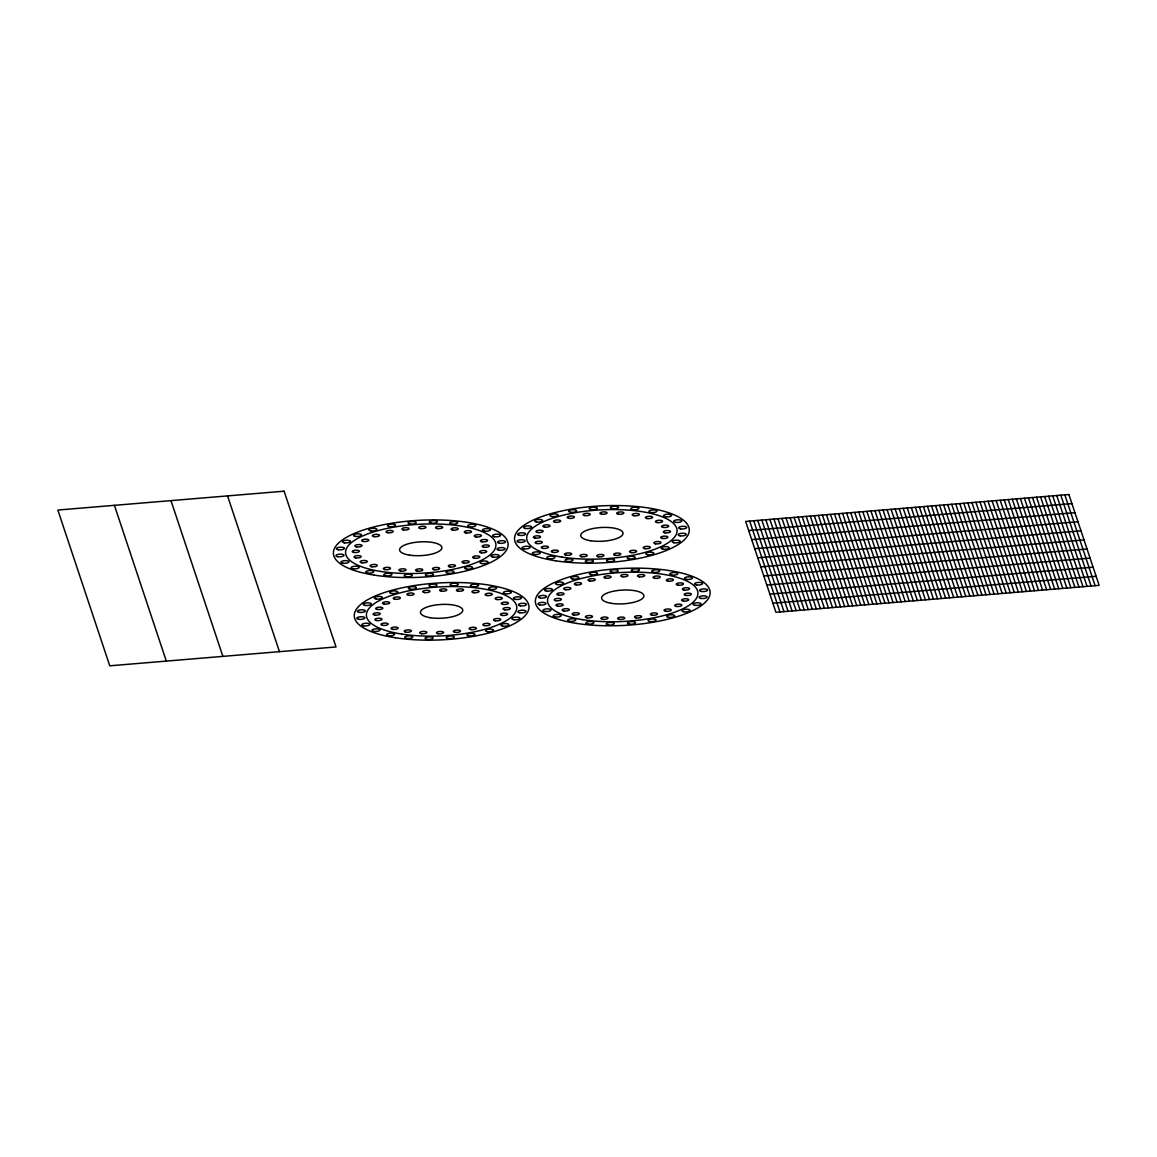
<?xml version="1.0" encoding="UTF-8"?>
<svg xmlns="http://www.w3.org/2000/svg" width="1157" height="1157" viewBox="0 0 1157 1157"><rect width="100%" height="100%" fill="white"/><g stroke="black" fill="none" stroke-linecap="round" stroke-linejoin="round"><path stroke-width="1.5" d="M748.68 530.542L1071.903 503.599M751.703 539.625L1074.925 512.681M754.726 548.707L1077.962 521.764M757.763 557.79L1080.985 530.846M760.785 566.872L1084.008 539.943M763.808 575.969L1087.045 549.025M766.845 585.052L1090.068 558.108M769.868 594.134L1093.09 567.19M772.89 603.216L1096.127 576.273M1064.83 494.849L1095.115 585.702M1060.795 495.182L1091.065 586.035M1056.76 495.514L1087.03 586.382M1052.711 495.861L1082.995 586.715M1048.676 496.194L1078.946 587.047M1044.626 496.527L1074.911 587.38M1040.591 496.874L1070.861 587.727M1036.556 497.206L1066.826 588.06M1032.507 497.539L1062.791 588.392M1028.472 497.872L1058.742 588.739M1024.437 498.219L1054.707 589.072M1020.387 498.551L1050.672 589.405M1016.352 498.884L1046.622 589.737M1012.303 499.231L1042.587 590.084M1008.268 499.564L1038.552 590.417M1004.233 499.896L1034.503 590.75M1000.183 500.229L1030.468 591.097M996.148 500.576L1026.418 591.429M992.113 500.909L1022.383 591.762M988.064 501.241L1018.348 592.095M984.029 501.588L1014.299 592.442M979.993 501.921L1010.263 592.774M975.944 502.254L1006.228 593.107M971.909 502.586L1002.179 593.44M967.859 502.933L998.144 593.787M963.824 503.266L994.094 594.12M959.789 503.599L990.059 594.452M955.74 503.946L986.024 594.799M951.705 504.278L981.975 595.132M947.67 504.611L977.94 595.465M943.62 504.944L973.905 595.797M939.585 505.291L969.855 596.144M935.55 505.623L965.82 596.477M931.501 505.956L961.785 596.81M927.466 506.303L957.736 597.157M923.416 506.636L953.701 597.489M919.381 506.968L949.651 597.822M915.346 507.301L945.616 598.155M911.297 507.648L941.581 598.502M907.262 507.981L937.532 598.834M903.227 508.313L933.497 599.167M899.177 508.661L929.461 599.514M895.142 508.993L925.412 599.847M891.107 509.326L921.377 600.179M887.057 509.659L917.342 600.512M883.022 510.006L913.292 600.859M878.973 510.338L909.257 601.192M874.938 510.671L905.208 601.524M870.903 511.018L901.173 601.871M866.853 511.351L897.138 602.204M862.818 511.683L893.088 602.537M858.783 512.016L889.053 602.869M854.734 512.363L885.018 603.216M850.699 512.696L880.969 603.549M846.649 513.028L876.934 603.882M842.614 513.375L872.899 604.229M838.579 513.708L868.849 604.561M834.53 514.041L864.814 604.894M830.495 514.373L860.765 605.227M826.46 514.72L856.73 605.574M822.41 515.053L852.695 605.906M818.375 515.386L848.645 606.239M814.34 515.733L844.61 606.586M810.29 516.065L840.575 606.919M806.255 516.398L836.525 607.251M802.206 516.731L832.49 607.584M798.171 517.078L828.441 607.931M794.136 517.41L824.406 608.264M790.086 517.743L820.371 608.596M786.051 518.09L816.321 608.944M782.016 518.423L812.286 609.276M777.967 518.755L808.251 609.609M773.932 519.088L804.202 609.941M769.897 519.435L800.167 610.289M765.847 519.768L796.132 610.621M761.812 520.1L792.082 610.954M757.763 520.433L788.047 611.301M753.728 520.78L783.998 611.634M749.693 521.113L779.963 611.966M227.539 495.905L279.444 651.666M170.976 500.619L222.882 656.381M114.413 505.334L166.319 661.095M284.101 491.19L57.85 510.049L109.756 665.81L336.007 646.951L284.101 491.19M1068.88 494.516L745.643 521.445L775.928 612.299L1099.15 585.37L1068.88 494.516M619.342 619.357A3.616 1.186 -3.1 0 0 624.809 618.098A3.616 1.186 -3.1 0 0 619.414 617.317A3.616 1.186 -3.1 0 0 619.342 619.357M602.652 619.328A3.616 1.186 -3.1 0 0 608.032 618.026A3.616 1.186 -3.1 0 0 602.58 617.288A3.616 1.186 -3.1 0 0 602.652 619.328M586.975 617.809A3.616 1.186 -3.1 0 0 592.514 616.58A3.616 1.186 -3.1 0 0 587.206 615.755A3.616 1.186 -3.1 0 0 586.975 617.809M573.843 614.989A3.616 1.186 -3.1 0 0 579.31 613.716A3.616 1.186 -3.1 0 0 573.915 612.935A3.616 1.186 -3.1 0 0 573.843 614.989M563.907 610.997A3.616 1.186 -3.1 0 0 569.302 609.696A3.616 1.186 -3.1 0 0 563.849 608.958A3.616 1.186 -3.1 0 0 563.907 610.997M557.66 606.109A3.616 1.186 -3.1 0 0 563.184 604.88A3.616 1.186 -3.1 0 0 557.876 604.055A3.616 1.186 -3.1 0 0 557.66 606.109M555.924 600.7A3.616 1.186 -3.1 0 0 561.391 599.427A3.616 1.186 -3.1 0 0 555.996 598.646A3.616 1.186 -3.1 0 0 555.924 600.7M558.614 595.103A3.616 1.186 -3.1 0 0 564.009 593.801A3.616 1.186 -3.1 0 0 558.542 593.064A3.616 1.186 -3.1 0 0 558.614 595.103M565.339 589.694A3.616 1.186 -3.1 0 0 570.878 588.465A3.616 1.186 -3.1 0 0 565.571 587.64A3.616 1.186 -3.1 0 0 565.339 589.694M576.07 584.878A3.616 1.186 -3.1 0 0 581.537 583.605A3.616 1.186 -3.1 0 0 576.157 582.824A3.616 1.186 -3.1 0 0 576.07 584.878M589.853 580.959A3.616 1.186 -3.1 0 0 595.248 579.657A3.616 1.186 -3.1 0 0 589.781 578.919A3.616 1.186 -3.1 0 0 589.853 580.959M605.545 578.167A3.616 1.186 -3.1 0 0 611.084 576.938A3.616 1.186 -3.1 0 0 605.776 576.114A3.616 1.186 -3.1 0 0 605.545 578.167M622.495 576.779A3.616 1.186 -3.1 0 0 627.962 575.506A3.616 1.186 -3.1 0 0 622.567 574.725A3.616 1.186 -3.1 0 0 622.495 576.779M639.329 576.837A3.616 1.186 -3.1 0 0 644.724 575.521A3.616 1.186 -3.1 0 0 639.271 574.783A3.616 1.186 -3.1 0 0 639.329 576.837M654.703 578.298A3.616 1.186 -3.1 0 0 660.242 577.083A3.616 1.186 -3.1 0 0 654.934 576.244A3.616 1.186 -3.1 0 0 654.703 578.298M667.994 581.147A3.616 1.186 -3.1 0 0 673.446 579.888A3.616 1.186 -3.1 0 0 668.066 579.107A3.616 1.186 -3.1 0 0 667.994 581.147M678.06 585.153A3.616 1.186 -3.1 0 0 683.454 583.851A3.616 1.186 -3.1 0 0 678.002 583.114A3.616 1.186 -3.1 0 0 678.06 585.153M684.033 589.998A3.616 1.186 -3.1 0 0 689.572 588.783A3.616 1.186 -3.1 0 0 684.264 587.944A3.616 1.186 -3.1 0 0 684.033 589.998M685.913 595.436A3.616 1.186 -3.1 0 0 691.38 594.177A3.616 1.186 -3.1 0 0 685.985 593.382A3.616 1.186 -3.1 0 0 685.913 595.436M683.368 601.047A3.616 1.186 -3.1 0 0 688.748 599.745A3.616 1.186 -3.1 0 0 683.295 599.008A3.616 1.186 -3.1 0 0 683.368 601.047M676.339 606.427A3.616 1.186 -3.1 0 0 681.878 605.198A3.616 1.186 -3.1 0 0 676.57 604.373A3.616 1.186 -3.1 0 0 676.339 606.427M665.767 611.258A3.616 1.186 -3.1 0 0 671.219 609.999A3.616 1.186 -3.1 0 0 665.839 609.218A3.616 1.186 -3.1 0 0 665.767 611.258M652.129 615.206A3.616 1.186 -3.1 0 0 657.509 613.904A3.616 1.186 -3.1 0 0 652.056 613.167A3.616 1.186 -3.1 0 0 652.129 615.206M636.148 617.939A3.616 1.186 -3.1 0 0 641.672 616.71A3.616 1.186 -3.1 0 0 636.364 615.886A3.616 1.186 -3.1 0 0 636.148 617.939M611.547 603.347A21.159 6.884 -3.1 0 0 643.885 596.188A21.159 6.884 -3.1 0 0 612.863 591.343A21.159 6.884 -3.1 0 0 611.547 603.347M608.134 625.026A4.064 1.331 -3.1 0 0 614.266 623.594A4.064 1.331 -3.1 0 0 608.22 622.726A4.064 1.331 -3.1 0 0 608.134 625.026M587.857 624.057A4.064 1.331 -3.1 0 0 593.917 622.596A4.064 1.331 -3.1 0 0 587.785 621.772A4.064 1.331 -3.1 0 0 587.857 624.057M569.577 621.309A4.064 1.331 -3.1 0 0 575.796 619.935A4.064 1.331 -3.1 0 0 569.837 618.995A4.064 1.331 -3.1 0 0 569.577 621.309M555.027 617.014A4.064 1.331 -3.1 0 0 561.174 615.596A4.064 1.331 -3.1 0 0 555.114 614.714A4.064 1.331 -3.1 0 0 555.027 617.014M544.961 611.446A4.064 1.331 -3.1 0 0 551.007 609.97A4.064 1.331 -3.1 0 0 544.875 609.146A4.064 1.331 -3.1 0 0 544.961 611.446M539.798 604.923A4.064 1.331 -3.1 0 0 546.017 603.549A4.064 1.331 -3.1 0 0 540.059 602.623A4.064 1.331 -3.1 0 0 539.798 604.923M540.391 597.995A4.064 1.331 -3.1 0 0 546.538 596.564A4.064 1.331 -3.1 0 0 540.478 595.696A4.064 1.331 -3.1 0 0 540.391 597.995M546.466 591.068A4.064 1.331 -3.1 0 0 552.525 589.607A4.064 1.331 -3.1 0 0 546.379 588.783A4.064 1.331 -3.1 0 0 546.466 591.068M557.356 584.603A4.064 1.331 -3.1 0 0 563.575 583.215A4.064 1.331 -3.1 0 0 557.602 582.289A4.064 1.331 -3.1 0 0 557.356 584.603M572.787 579.093A4.064 1.331 -3.1 0 0 578.934 577.676A4.064 1.331 -3.1 0 0 572.874 576.793A4.064 1.331 -3.1 0 0 572.787 579.093M591.502 574.884A4.064 1.331 -3.1 0 0 597.562 573.424A4.064 1.331 -3.1 0 0 591.415 572.585A4.064 1.331 -3.1 0 0 591.502 574.884M611.952 572.238A4.064 1.331 -3.1 0 0 618.171 570.849A4.064 1.331 -3.1 0 0 612.212 569.924A4.064 1.331 -3.1 0 0 611.952 572.238M633.241 571.384A4.064 1.331 -3.1 0 0 639.387 569.967A4.064 1.331 -3.1 0 0 633.327 569.085A4.064 1.331 -3.1 0 0 633.241 571.384M653.691 572.368A4.064 1.331 -3.1 0 0 659.736 570.907A4.064 1.331 -3.1 0 0 653.604 570.068A4.064 1.331 -3.1 0 0 653.691 572.368M671.624 575.072A4.064 1.331 -3.1 0 0 677.843 573.698A4.064 1.331 -3.1 0 0 671.884 572.773A4.064 1.331 -3.1 0 0 671.624 575.072M686.347 579.397A4.064 1.331 -3.1 0 0 692.479 577.965A4.064 1.331 -3.1 0 0 686.434 577.097A4.064 1.331 -3.1 0 0 686.347 579.397M696.586 584.994A4.064 1.331 -3.1 0 0 702.646 583.533A4.064 1.331 -3.1 0 0 696.5 582.694A4.064 1.331 -3.1 0 0 696.586 584.994M701.417 591.458A4.064 1.331 -3.1 0 0 707.636 590.084A4.064 1.331 -3.1 0 0 701.663 589.144A4.064 1.331 -3.1 0 0 701.417 591.458M700.983 598.415A4.064 1.331 -3.1 0 0 707.115 596.998A4.064 1.331 -3.1 0 0 701.07 596.115A4.064 1.331 -3.1 0 0 700.983 598.415M695.082 605.357A4.064 1.331 -3.1 0 0 701.128 603.896A4.064 1.331 -3.1 0 0 694.995 603.072A4.064 1.331 -3.1 0 0 695.082 605.357M683.859 611.778A4.064 1.331 -3.1 0 0 690.078 610.404A4.064 1.331 -3.1 0 0 684.12 609.479A4.064 1.331 -3.1 0 0 683.859 611.778M668.587 617.317A4.064 1.331 -3.1 0 0 674.719 615.9A4.064 1.331 -3.1 0 0 668.674 615.018A4.064 1.331 -3.1 0 0 668.587 617.317M650.046 621.54A4.064 1.331 -3.1 0 0 656.091 620.08A4.064 1.331 -3.1 0 0 649.959 619.255A4.064 1.331 -3.1 0 0 650.046 621.54M629.249 624.144A4.064 1.331 -3.1 0 0 635.468 622.77A4.064 1.331 -3.1 0 0 629.509 621.844A4.064 1.331 -3.1 0 0 629.249 624.144M576.374 623.377A87.484 28.477 -3.1 0 0 710.065 593.772A87.484 28.477 -3.1 0 0 581.841 573.742A87.484 28.477 -3.1 0 0 576.374 623.377M582.853 619.689A75.277 24.499 -3.1 0 0 697.888 594.221A75.277 24.499 -3.1 0 0 587.554 576.981A75.277 24.499 -3.1 0 0 582.853 619.689M598.473 556.763A3.616 1.186 -3.1 0 0 603.94 555.49A3.616 1.186 -3.1 0 0 598.559 554.709A3.616 1.186 -3.1 0 0 598.473 556.763M581.783 556.734A3.616 1.186 -3.1 0 0 587.178 555.418A3.616 1.186 -3.1 0 0 581.711 554.68A3.616 1.186 -3.1 0 0 581.783 556.734M566.12 555.215A3.616 1.186 -3.1 0 0 571.659 553.986A3.616 1.186 -3.1 0 0 566.352 553.162A3.616 1.186 -3.1 0 0 566.12 555.215M552.988 552.381A3.616 1.186 -3.1 0 0 558.441 551.122A3.616 1.186 -3.1 0 0 553.06 550.342A3.616 1.186 -3.1 0 0 552.988 552.381M543.052 548.404A3.616 1.186 -3.1 0 0 548.447 547.102A3.616 1.186 -3.1 0 0 542.98 546.364A3.616 1.186 -3.1 0 0 543.052 548.404M536.79 543.515A3.616 1.186 -3.1 0 0 542.329 542.286A3.616 1.186 -3.1 0 0 537.022 541.462A3.616 1.186 -3.1 0 0 536.79 543.515M535.055 538.106A3.616 1.186 -3.1 0 0 540.521 536.834A3.616 1.186 -3.1 0 0 535.141 536.053A3.616 1.186 -3.1 0 0 535.055 538.106M537.759 532.509A3.616 1.186 -3.1 0 0 543.154 531.208A3.616 1.186 -3.1 0 0 537.687 530.47A3.616 1.186 -3.1 0 0 537.759 532.509M544.484 527.086A3.616 1.186 -3.1 0 0 550.023 525.871A3.616 1.186 -3.1 0 0 544.716 525.032A3.616 1.186 -3.1 0 0 544.484 527.086M555.215 522.27A3.616 1.186 -3.1 0 0 560.682 521.012A3.616 1.186 -3.1 0 0 555.288 520.231A3.616 1.186 -3.1 0 0 555.215 522.27M568.998 518.35A3.616 1.186 -3.1 0 0 574.393 517.049A3.616 1.186 -3.1 0 0 568.926 516.311A3.616 1.186 -3.1 0 0 568.998 518.35M584.69 515.574A3.616 1.186 -3.1 0 0 590.215 514.344A3.616 1.186 -3.1 0 0 584.907 513.52A3.616 1.186 -3.1 0 0 584.69 515.574M601.64 514.171A3.616 1.186 -3.1 0 0 607.092 512.913A3.616 1.186 -3.1 0 0 601.712 512.132A3.616 1.186 -3.1 0 0 601.64 514.171M618.474 514.229A3.616 1.186 -3.1 0 0 623.869 512.927A3.616 1.186 -3.1 0 0 618.402 512.189A3.616 1.186 -3.1 0 0 618.474 514.229M633.848 515.704A3.616 1.186 -3.1 0 0 639.387 514.475A3.616 1.186 -3.1 0 0 634.079 513.65A3.616 1.186 -3.1 0 0 633.848 515.704M647.125 518.553A3.616 1.186 -3.1 0 0 652.591 517.295A3.616 1.186 -3.1 0 0 647.211 516.499A3.616 1.186 -3.1 0 0 647.125 518.553M657.205 522.559A3.616 1.186 -3.1 0 0 662.599 521.257A3.616 1.186 -3.1 0 0 657.133 520.52A3.616 1.186 -3.1 0 0 657.205 522.559M663.178 527.404A3.616 1.186 -3.1 0 0 668.703 526.175A3.616 1.186 -3.1 0 0 663.395 525.35A3.616 1.186 -3.1 0 0 663.178 527.404M665.058 532.842A3.616 1.186 -3.1 0 0 670.51 531.569A3.616 1.186 -3.1 0 0 665.13 530.788A3.616 1.186 -3.1 0 0 665.058 532.842M662.498 538.453A3.616 1.186 -3.1 0 0 667.893 537.152A3.616 1.186 -3.1 0 0 662.426 536.414A3.616 1.186 -3.1 0 0 662.498 538.453M655.484 543.819A3.616 1.186 -3.1 0 0 661.023 542.604A3.616 1.186 -3.1 0 0 655.715 541.765A3.616 1.186 -3.1 0 0 655.484 543.819M644.897 548.664A3.616 1.186 -3.1 0 0 650.364 547.406A3.616 1.186 -3.1 0 0 644.984 546.61A3.616 1.186 -3.1 0 0 644.897 548.664M631.259 552.598A3.616 1.186 -3.1 0 0 636.654 551.296A3.616 1.186 -3.1 0 0 631.187 550.558A3.616 1.186 -3.1 0 0 631.259 552.598M615.278 555.346A3.616 1.186 -3.1 0 0 620.817 554.116A3.616 1.186 -3.1 0 0 615.51 553.292A3.616 1.186 -3.1 0 0 615.278 555.346M590.677 540.753A21.159 6.884 -3.1 0 0 623.016 533.594A21.159 6.884 -3.1 0 0 592.008 528.749A21.159 6.884 -3.1 0 0 590.677 540.753M587.264 562.418A4.064 1.331 -3.1 0 0 593.411 561A4.064 1.331 -3.1 0 0 587.351 560.118A4.064 1.331 -3.1 0 0 587.264 562.418M567.002 561.463A4.064 1.331 -3.1 0 0 573.048 560.002A4.064 1.331 -3.1 0 0 566.916 559.178A4.064 1.331 -3.1 0 0 567.002 561.463M548.722 558.715A4.064 1.331 -3.1 0 0 554.941 557.341A4.064 1.331 -3.1 0 0 548.982 556.401A4.064 1.331 -3.1 0 0 548.722 558.715M534.172 554.42A4.064 1.331 -3.1 0 0 540.305 553.003A4.064 1.331 -3.1 0 0 534.259 552.12A4.064 1.331 -3.1 0 0 534.172 554.42M524.092 548.837A4.064 1.331 -3.1 0 0 530.152 547.377A4.064 1.331 -3.1 0 0 524.02 546.552A4.064 1.331 -3.1 0 0 524.092 548.837M518.943 542.329A4.064 1.331 -3.1 0 0 525.162 540.955A4.064 1.331 -3.1 0 0 519.189 540.015A4.064 1.331 -3.1 0 0 518.943 542.329M519.536 535.387A4.064 1.331 -3.1 0 0 525.668 533.97A4.064 1.331 -3.1 0 0 519.623 533.088A4.064 1.331 -3.1 0 0 519.536 535.387M525.611 528.474A4.064 1.331 -3.1 0 0 531.656 527.014A4.064 1.331 -3.1 0 0 525.524 526.175A4.064 1.331 -3.1 0 0 525.611 528.474M536.486 521.995A4.064 1.331 -3.1 0 0 542.705 520.621A4.064 1.331 -3.1 0 0 536.747 519.695A4.064 1.331 -3.1 0 0 536.486 521.995M551.932 516.499A4.064 1.331 -3.1 0 0 558.079 515.067A4.064 1.331 -3.1 0 0 552.019 514.185A4.064 1.331 -3.1 0 0 551.932 516.499M570.647 512.291A4.064 1.331 -3.1 0 0 576.692 510.815A4.064 1.331 -3.1 0 0 570.56 509.991A4.064 1.331 -3.1 0 0 570.647 512.291M591.097 509.63A4.064 1.331 -3.1 0 0 597.316 508.256A4.064 1.331 -3.1 0 0 591.357 507.33A4.064 1.331 -3.1 0 0 591.097 509.63M612.386 508.791A4.064 1.331 -3.1 0 0 618.532 507.373A4.064 1.331 -3.1 0 0 612.472 506.491A4.064 1.331 -3.1 0 0 612.386 508.791M632.821 509.774A4.064 1.331 -3.1 0 0 638.881 508.299A4.064 1.331 -3.1 0 0 632.749 507.475A4.064 1.331 -3.1 0 0 632.821 509.774M650.769 512.479A4.064 1.331 -3.1 0 0 656.988 511.105A4.064 1.331 -3.1 0 0 651.029 510.165A4.064 1.331 -3.1 0 0 650.769 512.479M665.477 516.789A4.064 1.331 -3.1 0 0 671.624 515.371A4.064 1.331 -3.1 0 0 665.564 514.489A4.064 1.331 -3.1 0 0 665.477 516.789M675.731 522.4A4.064 1.331 -3.1 0 0 681.777 520.925A4.064 1.331 -3.1 0 0 675.645 520.1A4.064 1.331 -3.1 0 0 675.731 522.4M680.547 528.865A4.064 1.331 -3.1 0 0 686.766 527.476A4.064 1.331 -3.1 0 0 680.808 526.551A4.064 1.331 -3.1 0 0 680.547 528.865M680.114 535.821A4.064 1.331 -3.1 0 0 686.26 534.404A4.064 1.331 -3.1 0 0 680.2 533.522A4.064 1.331 -3.1 0 0 680.114 535.821M674.213 542.763A4.064 1.331 -3.1 0 0 680.273 541.302A4.064 1.331 -3.1 0 0 674.141 540.478A4.064 1.331 -3.1 0 0 674.213 542.763M663.004 549.185A4.064 1.331 -3.1 0 0 669.223 547.811A4.064 1.331 -3.1 0 0 663.25 546.885A4.064 1.331 -3.1 0 0 663.004 549.185M647.718 554.724A4.064 1.331 -3.1 0 0 653.864 553.292A4.064 1.331 -3.1 0 0 647.804 552.424A4.064 1.331 -3.1 0 0 647.718 554.724M629.177 558.947A4.064 1.331 -3.1 0 0 635.236 557.486A4.064 1.331 -3.1 0 0 629.104 556.662A4.064 1.331 -3.1 0 0 629.177 558.947M608.394 561.55A4.064 1.331 -3.1 0 0 614.613 560.176A4.064 1.331 -3.1 0 0 608.654 559.25A4.064 1.331 -3.1 0 0 608.394 561.55M555.519 560.769A87.484 28.477 -3.1 0 0 689.21 531.164A87.484 28.477 -3.1 0 0 560.986 511.148A87.484 28.477 -3.1 0 0 555.519 560.769M561.984 557.096A75.277 24.499 -3.1 0 0 677.033 531.613A75.277 24.499 -3.1 0 0 566.699 514.388A75.277 24.499 -3.1 0 0 561.984 557.096M380.841 571.457A75.277 24.499 -3.1 0 0 495.876 545.988A75.277 24.499 -3.1 0 0 385.541 528.763A75.277 24.499 -3.1 0 0 380.841 571.457M374.362 575.145A87.484 28.477 -3.1 0 0 508.053 545.54A87.484 28.477 -3.1 0 0 379.829 525.524A87.484 28.477 -3.1 0 0 374.362 575.145M427.251 575.926A4.064 1.331 -3.1 0 0 433.47 574.552A4.064 1.331 -3.1 0 0 427.497 573.612A4.064 1.331 -3.1 0 0 427.251 575.926M448.034 573.322A4.064 1.331 -3.1 0 0 454.079 571.862A4.064 1.331 -3.1 0 0 447.947 571.023A4.064 1.331 -3.1 0 0 448.034 573.322M466.575 569.085A4.064 1.331 -3.1 0 0 472.707 567.668A4.064 1.331 -3.1 0 0 466.661 566.785A4.064 1.331 -3.1 0 0 466.575 569.085M481.847 563.56A4.064 1.331 -3.1 0 0 488.066 562.186A4.064 1.331 -3.1 0 0 482.107 561.246A4.064 1.331 -3.1 0 0 481.847 563.56M493.07 557.139A4.064 1.331 -3.1 0 0 499.115 555.664A4.064 1.331 -3.1 0 0 492.983 554.839A4.064 1.331 -3.1 0 0 493.07 557.139M498.971 550.197A4.064 1.331 -3.1 0 0 505.103 548.765A4.064 1.331 -3.1 0 0 499.057 547.883A4.064 1.331 -3.1 0 0 498.971 550.197M499.405 543.226A4.064 1.331 -3.1 0 0 505.623 541.852A4.064 1.331 -3.1 0 0 499.65 540.926A4.064 1.331 -3.1 0 0 499.405 543.226M494.574 536.761A4.064 1.331 -3.1 0 0 500.634 535.301A4.064 1.331 -3.1 0 0 494.502 534.476A4.064 1.331 -3.1 0 0 494.574 536.761M484.335 531.164A4.064 1.331 -3.1 0 0 490.467 529.747A4.064 1.331 -3.1 0 0 484.421 528.865A4.064 1.331 -3.1 0 0 484.335 531.164M469.612 526.84A4.064 1.331 -3.1 0 0 475.831 525.466A4.064 1.331 -3.1 0 0 469.872 524.54A4.064 1.331 -3.1 0 0 469.612 526.84M451.678 524.135A4.064 1.331 -3.1 0 0 457.724 522.675A4.064 1.331 -3.1 0 0 451.592 521.85A4.064 1.331 -3.1 0 0 451.678 524.135M431.243 523.166A4.064 1.331 -3.1 0 0 437.375 521.735A4.064 1.331 -3.1 0 0 431.33 520.852A4.064 1.331 -3.1 0 0 431.243 523.166M409.94 524.005A4.064 1.331 -3.1 0 0 416.158 522.631A4.064 1.331 -3.1 0 0 410.2 521.691A4.064 1.331 -3.1 0 0 409.94 524.005M389.49 526.652A4.064 1.331 -3.1 0 0 395.549 525.191A4.064 1.331 -3.1 0 0 389.417 524.367A4.064 1.331 -3.1 0 0 389.49 526.652M370.79 530.861A4.064 1.331 -3.1 0 0 376.922 529.443A4.064 1.331 -3.1 0 0 370.876 528.561A4.064 1.331 -3.1 0 0 370.79 530.861M355.344 536.371A4.064 1.331 -3.1 0 0 361.562 534.997A4.064 1.331 -3.1 0 0 355.589 534.057A4.064 1.331 -3.1 0 0 355.344 536.371M344.453 542.835A4.064 1.331 -3.1 0 0 350.513 541.375A4.064 1.331 -3.1 0 0 344.381 540.55A4.064 1.331 -3.1 0 0 344.453 542.835M353.03 568.796A4.064 1.331 -3.1 0 0 359.162 567.364A4.064 1.331 -3.1 0 0 353.116 566.482A4.064 1.331 -3.1 0 0 353.03 568.796M367.579 573.077A4.064 1.331 -3.1 0 0 373.798 571.703A4.064 1.331 -3.1 0 0 367.825 570.777A4.064 1.331 -3.1 0 0 367.579 573.077M385.845 575.839A4.064 1.331 -3.1 0 0 391.905 574.378A4.064 1.331 -3.1 0 0 385.773 573.539A4.064 1.331 -3.1 0 0 385.845 575.839M406.121 576.793A4.064 1.331 -3.1 0 0 412.254 575.376A4.064 1.331 -3.1 0 0 406.208 574.494A4.064 1.331 -3.1 0 0 406.121 576.793M409.535 555.129A21.159 6.884 -3.1 0 0 441.873 547.97A21.159 6.884 -3.1 0 0 410.851 543.125A21.159 6.884 -3.1 0 0 409.535 555.129M434.135 569.721A3.616 1.186 -3.1 0 0 439.66 568.492A3.616 1.186 -3.1 0 0 434.352 567.668A3.616 1.186 -3.1 0 0 434.135 569.721M450.116 566.973A3.616 1.186 -3.1 0 0 455.496 565.672A3.616 1.186 -3.1 0 0 450.044 564.934A3.616 1.186 -3.1 0 0 450.116 566.973M463.755 563.04A3.616 1.186 -3.1 0 0 469.207 561.767A3.616 1.186 -3.1 0 0 463.827 560.986A3.616 1.186 -3.1 0 0 463.755 563.04M474.327 558.195A3.616 1.186 -3.1 0 0 479.866 556.965A3.616 1.186 -3.1 0 0 474.558 556.141A3.616 1.186 -3.1 0 0 474.327 558.195M481.355 552.815A3.616 1.186 -3.1 0 0 486.735 551.513A3.616 1.186 -3.1 0 0 481.283 550.775A3.616 1.186 -3.1 0 0 481.355 552.815M483.901 547.203A3.616 1.186 -3.1 0 0 489.368 545.945A3.616 1.186 -3.1 0 0 483.973 545.164A3.616 1.186 -3.1 0 0 483.901 547.203M482.021 541.78A3.616 1.186 -3.1 0 0 487.56 540.55A3.616 1.186 -3.1 0 0 482.252 539.726A3.616 1.186 -3.1 0 0 482.021 541.78M476.062 536.92A3.616 1.186 -3.1 0 0 481.442 535.619A3.616 1.186 -3.1 0 0 475.99 534.881A3.616 1.186 -3.1 0 0 476.062 536.92M465.982 532.929A3.616 1.186 -3.1 0 0 471.449 531.656A3.616 1.186 -3.1 0 0 466.054 530.875A3.616 1.186 -3.1 0 0 465.982 532.929M452.691 530.08A3.616 1.186 -3.1 0 0 458.23 528.85A3.616 1.186 -3.1 0 0 452.922 528.026A3.616 1.186 -3.1 0 0 452.691 530.08M437.332 528.604A3.616 1.186 -3.1 0 0 442.712 527.303A3.616 1.186 -3.1 0 0 437.259 526.565A3.616 1.186 -3.1 0 0 437.332 528.604M420.483 528.547A3.616 1.186 -3.1 0 0 425.95 527.288A3.616 1.186 -3.1 0 0 420.555 526.493A3.616 1.186 -3.1 0 0 420.483 528.547M403.533 529.949A3.616 1.186 -3.1 0 0 409.072 528.72A3.616 1.186 -3.1 0 0 403.764 527.896A3.616 1.186 -3.1 0 0 403.533 529.949M387.855 532.726A3.616 1.186 -3.1 0 0 393.235 531.425A3.616 1.186 -3.1 0 0 387.783 530.687A3.616 1.186 -3.1 0 0 387.855 532.726M374.058 536.646A3.616 1.186 -3.1 0 0 379.525 535.387A3.616 1.186 -3.1 0 0 374.145 534.592A3.616 1.186 -3.1 0 0 374.058 536.646M363.327 541.462A3.616 1.186 -3.1 0 0 368.866 540.232A3.616 1.186 -3.1 0 0 363.558 539.408A3.616 1.186 -3.1 0 0 363.327 541.462M356.602 546.885A3.616 1.186 -3.1 0 0 361.996 545.583A3.616 1.186 -3.1 0 0 356.53 544.846A3.616 1.186 -3.1 0 0 356.602 546.885M353.912 552.467A3.616 1.186 -3.1 0 0 359.379 551.209A3.616 1.186 -3.1 0 0 353.984 550.428A3.616 1.186 -3.1 0 0 353.912 552.467M355.647 557.876A3.616 1.186 -3.1 0 0 361.172 556.662A3.616 1.186 -3.1 0 0 355.864 555.823A3.616 1.186 -3.1 0 0 355.647 557.876M361.91 562.779A3.616 1.186 -3.1 0 0 367.29 561.478A3.616 1.186 -3.1 0 0 361.837 560.74A3.616 1.186 -3.1 0 0 361.91 562.779M371.831 566.756A3.616 1.186 -3.1 0 0 377.298 565.498A3.616 1.186 -3.1 0 0 371.903 564.703A3.616 1.186 -3.1 0 0 371.831 566.756M384.963 569.591A3.616 1.186 -3.1 0 0 390.502 568.362A3.616 1.186 -3.1 0 0 385.194 567.537A3.616 1.186 -3.1 0 0 384.963 569.591M400.64 571.095A3.616 1.186 -3.1 0 0 406.02 569.794A3.616 1.186 -3.1 0 0 400.568 569.056A3.616 1.186 -3.1 0 0 400.64 571.095M417.33 571.139A3.616 1.186 -3.1 0 0 422.797 569.866A3.616 1.186 -3.1 0 0 417.402 569.085A3.616 1.186 -3.1 0 0 417.33 571.139M401.696 634.065A75.277 24.499 -3.1 0 0 516.731 608.582A75.277 24.499 -3.1 0 0 406.411 591.357A75.277 24.499 -3.1 0 0 401.696 634.065M395.231 637.738A87.484 28.477 -3.1 0 0 528.923 608.134A87.484 28.477 -3.1 0 0 400.698 588.118A87.484 28.477 -3.1 0 0 395.231 637.738M448.106 638.519A4.064 1.331 -3.1 0 0 454.325 637.145A4.064 1.331 -3.1 0 0 448.366 636.205A4.064 1.331 -3.1 0 0 448.106 638.519M468.889 635.916A4.064 1.331 -3.1 0 0 474.948 634.455A4.064 1.331 -3.1 0 0 468.816 633.631A4.064 1.331 -3.1 0 0 468.889 635.916M487.43 631.693A4.064 1.331 -3.1 0 0 493.576 630.261A4.064 1.331 -3.1 0 0 487.516 629.394A4.064 1.331 -3.1 0 0 487.43 631.693M502.717 626.154A4.064 1.331 -3.1 0 0 508.935 624.78A4.064 1.331 -3.1 0 0 502.962 623.84A4.064 1.331 -3.1 0 0 502.717 626.154M513.925 619.733A4.064 1.331 -3.1 0 0 519.985 618.272A4.064 1.331 -3.1 0 0 513.853 617.433A4.064 1.331 -3.1 0 0 513.925 619.733M519.826 612.791A4.064 1.331 -3.1 0 0 525.972 611.373A4.064 1.331 -3.1 0 0 519.912 610.491A4.064 1.331 -3.1 0 0 519.826 612.791M520.26 605.834A4.064 1.331 -3.1 0 0 526.478 604.446A4.064 1.331 -3.1 0 0 520.52 603.52A4.064 1.331 -3.1 0 0 520.26 605.834M515.429 599.369A4.064 1.331 -3.1 0 0 521.489 597.894A4.064 1.331 -3.1 0 0 515.357 597.07A4.064 1.331 -3.1 0 0 515.429 599.369M505.19 593.758A4.064 1.331 -3.1 0 0 511.336 592.341A4.064 1.331 -3.1 0 0 505.276 591.458A4.064 1.331 -3.1 0 0 505.19 593.758M490.481 589.448A4.064 1.331 -3.1 0 0 496.7 588.074A4.064 1.331 -3.1 0 0 490.727 587.134A4.064 1.331 -3.1 0 0 490.481 589.448M472.533 586.744A4.064 1.331 -3.1 0 0 478.593 585.268A4.064 1.331 -3.1 0 0 472.446 584.444A4.064 1.331 -3.1 0 0 472.533 586.744M452.098 585.76A4.064 1.331 -3.1 0 0 458.23 584.343A4.064 1.331 -3.1 0 0 452.185 583.461A4.064 1.331 -3.1 0 0 452.098 585.76M430.809 586.599A4.064 1.331 -3.1 0 0 437.028 585.225A4.064 1.331 -3.1 0 0 431.055 584.299A4.064 1.331 -3.1 0 0 430.809 586.599M410.345 589.26A4.064 1.331 -3.1 0 0 416.404 587.785A4.064 1.331 -3.1 0 0 410.272 586.961A4.064 1.331 -3.1 0 0 410.345 589.26M391.645 593.469A4.064 1.331 -3.1 0 0 397.777 592.037A4.064 1.331 -3.1 0 0 391.731 591.155A4.064 1.331 -3.1 0 0 391.645 593.469M376.199 598.964A4.064 1.331 -3.1 0 0 382.417 597.591A4.064 1.331 -3.1 0 0 376.459 596.665A4.064 1.331 -3.1 0 0 376.199 598.964M365.323 605.444A4.064 1.331 -3.1 0 0 371.368 603.968A4.064 1.331 -3.1 0 0 365.236 603.144A4.064 1.331 -3.1 0 0 365.323 605.444M373.885 631.389A4.064 1.331 -3.1 0 0 380.017 629.972A4.064 1.331 -3.1 0 0 373.971 629.09A4.064 1.331 -3.1 0 0 373.885 631.389M388.434 635.685A4.064 1.331 -3.1 0 0 394.653 634.296A4.064 1.331 -3.1 0 0 388.694 633.371A4.064 1.331 -3.1 0 0 388.434 635.685M406.714 638.433A4.064 1.331 -3.1 0 0 412.76 636.972A4.064 1.331 -3.1 0 0 406.628 636.148A4.064 1.331 -3.1 0 0 406.714 638.433M426.976 639.387A4.064 1.331 -3.1 0 0 433.123 637.97A4.064 1.331 -3.1 0 0 427.063 637.088A4.064 1.331 -3.1 0 0 426.976 639.387M430.39 617.722A21.159 6.884 -3.1 0 0 462.728 610.563A21.159 6.884 -3.1 0 0 431.72 605.718A21.159 6.884 -3.1 0 0 430.39 617.722M454.99 632.315A3.616 1.186 -3.1 0 0 460.529 631.086A3.616 1.186 -3.1 0 0 455.222 630.261A3.616 1.186 -3.1 0 0 454.99 632.315M470.971 629.567A3.616 1.186 -3.1 0 0 476.366 628.265A3.616 1.186 -3.1 0 0 470.899 627.528A3.616 1.186 -3.1 0 0 470.971 629.567M484.609 625.633A3.616 1.186 -3.1 0 0 490.076 624.375A3.616 1.186 -3.1 0 0 484.682 623.58A3.616 1.186 -3.1 0 0 484.609 625.633M495.196 620.788A3.616 1.186 -3.1 0 0 500.721 619.573A3.616 1.186 -3.1 0 0 495.413 618.735A3.616 1.186 -3.1 0 0 495.196 620.788M502.21 615.423A3.616 1.186 -3.1 0 0 507.605 614.121A3.616 1.186 -3.1 0 0 502.138 613.384A3.616 1.186 -3.1 0 0 502.21 615.423M504.756 609.811A3.616 1.186 -3.1 0 0 510.223 608.539A3.616 1.186 -3.1 0 0 504.842 607.758A3.616 1.186 -3.1 0 0 504.756 609.811M502.876 604.373A3.616 1.186 -3.1 0 0 508.415 603.144A3.616 1.186 -3.1 0 0 503.107 602.32A3.616 1.186 -3.1 0 0 502.876 604.373M496.917 599.528A3.616 1.186 -3.1 0 0 502.312 598.227A3.616 1.186 -3.1 0 0 496.845 597.489A3.616 1.186 -3.1 0 0 496.917 599.528M486.837 595.522A3.616 1.186 -3.1 0 0 492.303 594.264A3.616 1.186 -3.1 0 0 486.923 593.469A3.616 1.186 -3.1 0 0 486.837 595.522M473.56 592.673A3.616 1.186 -3.1 0 0 479.085 591.444A3.616 1.186 -3.1 0 0 473.777 590.62A3.616 1.186 -3.1 0 0 473.56 592.673M458.186 591.198A3.616 1.186 -3.1 0 0 463.581 589.896A3.616 1.186 -3.1 0 0 458.114 589.159A3.616 1.186 -3.1 0 0 458.186 591.198M441.338 591.14A3.616 1.186 -3.1 0 0 446.804 589.882A3.616 1.186 -3.1 0 0 441.424 589.101A3.616 1.186 -3.1 0 0 441.338 591.14M424.388 592.543A3.616 1.186 -3.1 0 0 429.927 591.314A3.616 1.186 -3.1 0 0 424.619 590.489A3.616 1.186 -3.1 0 0 424.388 592.543M408.71 595.32A3.616 1.186 -3.1 0 0 414.09 594.018A3.616 1.186 -3.1 0 0 408.638 593.281A3.616 1.186 -3.1 0 0 408.71 595.32M394.927 599.239A3.616 1.186 -3.1 0 0 400.38 597.981A3.616 1.186 -3.1 0 0 395 597.2A3.616 1.186 -3.1 0 0 394.927 599.239M384.196 604.055A3.616 1.186 -3.1 0 0 389.721 602.84A3.616 1.186 -3.1 0 0 384.413 602.002A3.616 1.186 -3.1 0 0 384.196 604.055M377.471 609.479A3.616 1.186 -3.1 0 0 382.851 608.177A3.616 1.186 -3.1 0 0 377.399 607.439A3.616 1.186 -3.1 0 0 377.471 609.479M374.767 615.076A3.616 1.186 -3.1 0 0 380.234 613.803A3.616 1.186 -3.1 0 0 374.854 613.022A3.616 1.186 -3.1 0 0 374.767 615.076M376.502 620.485A3.616 1.186 -3.1 0 0 382.041 619.255A3.616 1.186 -3.1 0 0 376.734 618.431A3.616 1.186 -3.1 0 0 376.502 620.485M382.765 625.373A3.616 1.186 -3.1 0 0 388.159 624.071A3.616 1.186 -3.1 0 0 382.692 623.334A3.616 1.186 -3.1 0 0 382.765 625.373M392.686 629.35A3.616 1.186 -3.1 0 0 398.153 628.092A3.616 1.186 -3.1 0 0 392.773 627.311A3.616 1.186 -3.1 0 0 392.686 629.35M405.832 632.185A3.616 1.186 -3.1 0 0 411.357 630.955A3.616 1.186 -3.1 0 0 406.049 630.131A3.616 1.186 -3.1 0 0 405.832 632.185M421.495 633.703A3.616 1.186 -3.1 0 0 426.89 632.387A3.616 1.186 -3.1 0 0 421.423 631.65A3.616 1.186 -3.1 0 0 421.495 633.703M438.185 633.732A3.616 1.186 -3.1 0 0 443.652 632.46A3.616 1.186 -3.1 0 0 438.272 631.679A3.616 1.186 -3.1 0 0 438.185 633.732M338.379 549.763A4.064 1.331 -3.1 0 0 344.526 548.346A4.064 1.331 -3.1 0 0 338.466 547.463A4.064 1.331 -3.1 0 0 338.379 549.763M337.786 556.705A4.064 1.331 -3.1 0 0 344.005 555.317A4.064 1.331 -3.1 0 0 338.046 554.391A4.064 1.331 -3.1 0 0 337.786 556.705M342.949 563.213A4.064 1.331 -3.1 0 0 348.995 561.752A4.064 1.331 -3.1 0 0 342.862 560.914A4.064 1.331 -3.1 0 0 342.949 563.213M359.249 612.357A4.064 1.331 -3.1 0 0 365.381 610.939A4.064 1.331 -3.1 0 0 359.335 610.057A4.064 1.331 -3.1 0 0 359.249 612.357M358.656 619.299A4.064 1.331 -3.1 0 0 364.86 617.925A4.064 1.331 -3.1 0 0 358.901 616.985A4.064 1.331 -3.1 0 0 358.656 619.299M363.804 625.807A4.064 1.331 -3.1 0 0 369.864 624.346A4.064 1.331 -3.1 0 0 363.732 623.522A4.064 1.331 -3.1 0 0 363.804 625.807"/></g></svg>
